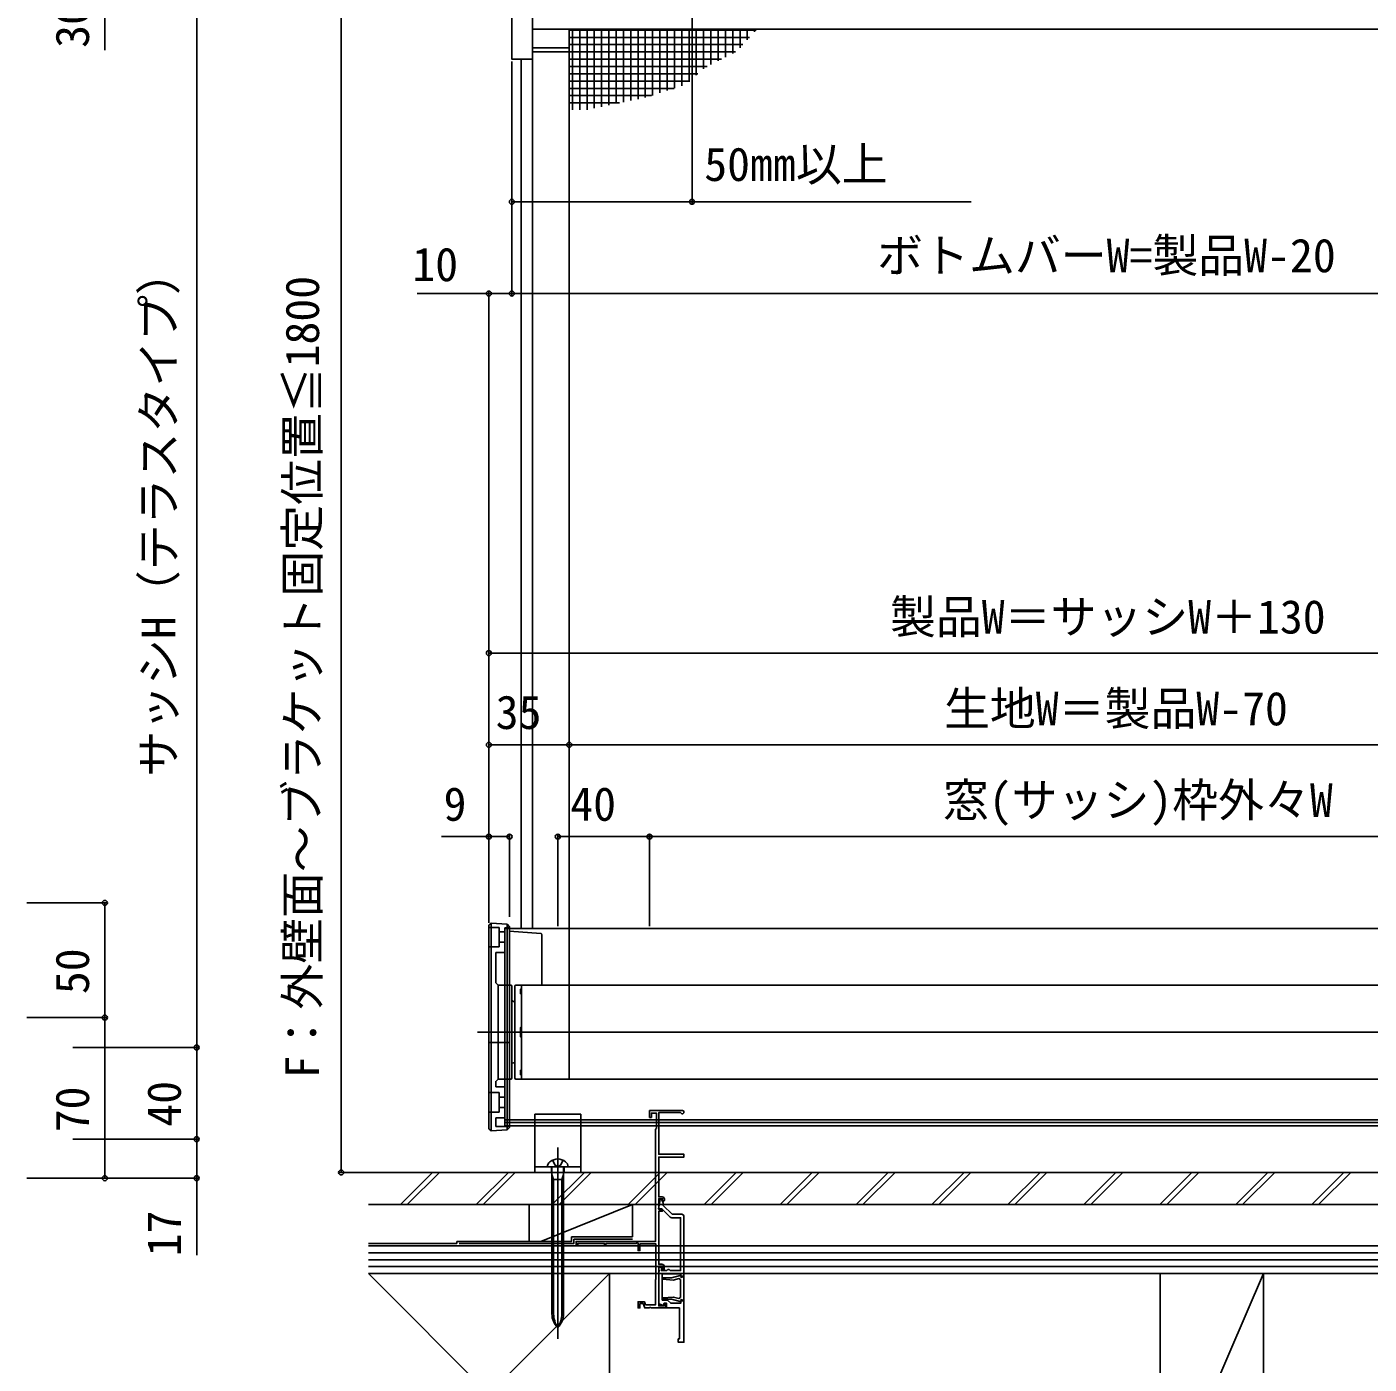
# Model space of a CAD drawing. Units: millimetres, scale not verified. Extents: x -875 to 875, y -1318 to 1308.
# Drawn here: x -36 to 549, y 146 to 729 of the extents above; entities that cross this region are included whole.
import ezdxf
from ezdxf.enums import TextEntityAlignment as Align

# ---------------------------------------------------------------- set-up
doc = ezdxf.new("R2010")
doc.units = ezdxf.units.MM
doc.header["$LTSCALE"] = 8
for name, color, linetype in [('0-5_YKK_12', 2, 'Continuous'), ('0-6_YKK_13', 4, 'Continuous'), ('0-7_YKK_A1', 4, 'Continuous'), ('0-8_YKK_D', 6, 'Continuous'), ('0-A_YSS_K', 3, 'Continuous')]:
    doc.layers.add(name, color=color, linetype=linetype)
doc.styles.add('ＭＳ ゴシック', font='')
doc.styles.get('ＭＳ ゴシック').set_extended_font_data('MS Gothic')

msp = doc.modelspace()

# ---------------------------------------------------------------- linework, layer by layer
at = {"layer": '0-5_YKK_12'}
for p, q in [((184.472, 745.133), (184.472, 717.755)), ((184.472, 727.62), (776.472, 727.62)), ((184.472, 719.531), (200.472, 719.531)), ((179.472, 714.591), (179.472, 335.767)), ((184.472, 717.755), (200.472, 717.755)), ((184.472, 335.767), (184.472, 717.755)), ((172.472, 335.767), (172.472, 249.767)), ((788.472, 335.767), (172.472, 335.767)), ((179.721, 311.067), (179.721, 270.067)), ((781.222, 311.067), (179.721, 311.067)), ((160.472, 290.567), (800.472, 290.567)), ((781.222, 270.067), (179.721, 270.067)), ((788.472, 252.367), (172.472, 252.367)), ((788.472, 251.167), (172.472, 251.167)), ((788.472, 249.767), (172.472, 249.767)), ((195.472, 240.267), (195.472, 156.867))]:
    msp.add_line(p, q, dxfattribs=at)
at = {"layer": '0-6_YKK_13'}
for p, q in [((200.472, 270.067), (200.472, 727.62)), ((200.472, 727.283), (281.908, 727.283)), ((200.472, 727.282), (281.908, 727.282)), ((201.871, 727.62), (201.871, 692.457)), ((205.046, 727.62), (205.046, 692.457)), ((208.221, 727.62), (208.221, 692.559)), ((211.396, 727.62), (211.396, 693.224)), ((214.571, 727.62), (214.571, 693.889)), ((217.746, 727.62), (217.746, 694.555)), ((220.921, 727.62), (220.921, 695.22)), ((224.096, 727.62), (224.096, 695.886)), ((227.271, 727.62), (227.271, 696.551)), ((230.446, 727.62), (230.446, 697.217)), ((233.621, 727.62), (233.621, 697.882)), ((236.796, 727.62), (236.796, 698.841)), ((239.971, 727.62), (239.971, 699.872)), ((243.146, 727.62), (243.146, 700.903)), ((246.321, 727.62), (246.321, 701.935)), ((249.496, 727.62), (249.496, 702.966)), ((252.671, 727.62), (252.671, 704.742)), ((255.846, 727.62), (255.846, 707.582)), ((259.021, 727.62), (259.021, 710.421)), ((262.196, 727.62), (262.196, 712.235)), ((265.371, 727.62), (265.371, 713.869)), ((268.546, 727.62), (268.546, 715.504)), ((271.721, 727.62), (271.721, 717.139)), ((274.896, 727.62), (274.896, 719.535)), ((278.071, 727.62), (278.071, 723.043)), ((281.246, 727.62), (281.246, 726.551)), ((200.472, 724.108), (279.035, 724.108)), ((200.472, 720.933), (276.161, 720.933)), ((200.472, 717.758), (272.922, 717.758)), ((200.472, 714.583), (266.756, 714.583)), ((200.472, 711.408), (260.59, 711.408)), ((200.472, 708.233), (256.574, 708.233)), ((200.472, 705.058), (253.024, 705.058)), ((200.472, 701.883), (246.16, 701.883)), ((200.472, 698.708), (236.387, 698.708)), ((200.472, 695.533), (222.411, 695.533)), ((165.472, 337.123), (166.47, 338.006)), ((165.472, 248.411), (165.472, 337.123)), ((169.972, 336.217), (165.472, 336.217)), ((166.47, 338.006), (166.47, 247.528)), ((166.47, 338.006), (173.406, 337.581)), ((169.972, 336.217), (169.972, 327.717)), ((169.972, 334.217), (172.472, 334.217)), ((172.472, 336.067), (174.472, 336.067)), ((172.472, 336.067), (172.472, 325.217)), ((173.406, 247.952), (173.406, 337.581)), ((173.406, 337.581), (174.472, 336.516)), ((174.472, 336.516), (174.472, 249.017)), ((174.472, 333.617), (174.472, 336.067)), ((188.058, 333.541), (174.472, 334.494)), ((165.472, 327.717), (169.972, 327.717)), ((172.472, 329.717), (169.972, 329.717)), ((188.472, 311.067), (188.472, 333.111)), ((168.472, 325.217), (172.472, 325.217)), ((169.472, 270.067), (169.472, 311.067)), ((174.972, 311.067), (169.472, 311.067)), ((175.472, 310.567), (175.472, 270.567)), ((176.722, 270.567), (176.722, 310.567)), ((179.222, 307.235), (179.722, 307.235)), ((176.172, 303.967), (176.272, 303.967)), ((174.472, 249.467), (174.472, 288.344)), ((166.47, 286.067), (165.472, 286.067)), ((166.47, 286.067), (173.406, 286.067)), ((173.406, 286.067), (174.472, 286.067)), ((176.272, 277.167), (176.172, 277.167)), ((174.972, 270.067), (169.472, 270.067)), ((179.722, 270.067), (177.222, 270.067)), ((179.222, 271.898), (179.722, 271.898)), ((169.972, 264.217), (165.472, 264.217)), ((172.472, 266.717), (168.472, 266.717)), ((169.972, 264.217), (169.972, 255.717)), ((172.472, 266.717), (172.472, 253.217)), ((169.972, 262.217), (172.472, 262.217)), ((172.472, 257.717), (169.972, 257.717)), ((165.472, 255.717), (169.972, 255.717)), ((168.472, 253.217), (172.472, 253.217)), ((168.472, 253.217), (168.472, 249.467)), ((205.472, 254.867), (185.472, 254.867)), ((185.472, 249.367), (185.472, 254.867)), ((205.472, 252.367), (185.472, 252.367)), ((205.472, 249.367), (205.472, 254.867)), ((166.47, 247.528), (165.472, 248.411)), ((166.47, 247.528), (173.406, 247.952)), ((174.472, 249.467), (168.472, 249.467)), ((173.406, 247.952), (174.472, 249.017)), ((185.472, 231.867), (205.472, 231.867)), ((199.972, 231.867), (190.972, 231.867)), ((192.722, 229.367), (192.722, 231.867)), ((192.922, 231.567), (192.922, 167.723)), ((193.672, 226.267), (192.922, 228.467)), ((198.022, 228.467), (197.272, 226.267)), ((198.022, 231.567), (198.022, 167.723)), ((198.222, 229.367), (198.222, 231.867)), ((198.022, 226.267), (192.922, 226.267)), ((193.672, 226.267), (193.672, 167.723)), ((197.272, 226.267), (197.272, 167.723))]:
    msp.add_line(p, q, dxfattribs=at)
msp.add_lwpolyline([(184.472, 748.373), (184.472, 714.591), (175.472, 714.591), (175.472, 748.373)], close=True, dxfattribs=at)
for points in [[(188.058, 333.527), (188.22, 333.516), (188.348, 333.431), (188.438, 333.298), (188.472, 333.111)], [(168.472, 325.217), (168.472, 312.067), (169.472, 311.067), (169.472, 270.067), (168.472, 269.067), (168.472, 266.717)], [(177.222, 311.067), (179.722, 311.067), (179.722, 270.067)], [(179.722, 309.235), (179.222, 309.235), (179.222, 308.8)], [(179.722, 308.8), (179.222, 308.8), (179.222, 307.235)], [(179.722, 292.567), (179.222, 292.567), (179.222, 288.567), (179.722, 288.567)], [(179.722, 273.898), (179.222, 273.898), (179.222, 272.333)], [(179.722, 272.333), (179.222, 272.333), (179.222, 271.898)], [(185.472, 249.367), (185.472, 229.367), (205.472, 229.367), (205.472, 249.367)], [(193.122, 234.728), (194.327, 232.509), (195.472, 231.9)], [(197.822, 234.728), (196.617, 232.509), (195.472, 231.9)]]:
    msp.add_lwpolyline(points, dxfattribs=at)
for centre, radius, start, end in [((174.972, 310.567), 0.5, 0, 90), ((177.222, 310.567), 0.5, 90, 180), ((176.172, 304.667), 0.7, 180, 270), ((176.272, 302.967), 1, 63.25632, 90), ((176.172, 276.467), 0.7, 90, 180), ((176.272, 278.167), 1, 270, 296.74368), ((174.972, 270.567), 0.5, 270, 360), ((177.222, 270.567), 0.5, 180, 270), ((193.969, 231.738), 3, 128.76672, 177.54096), ((195.472, 229.867), 5.4, 51.23328, 128.76672), ((196.974, 231.738), 3, 2.45904, 51.23328), ((192.622, 231.567), 0.3, 0, 90), ((198.322, 231.567), 0.3, 90, 180), ((200.922, 167.723), 8, 180, 227.0586), ((204.099, 167.723), 10.427, 180, 214.17022), ((190.022, 167.723), 8, 312.9414, 0), ((186.845, 167.723), 10.427, 325.82978, 0)]:
    msp.add_arc(centre, radius, start, end, dxfattribs=at)
at = {"layer": '0-7_YKK_A1'}
msp.add_line((250.473, 184.165), (250.473, 210.165), dxfattribs=at)
for points in [[(249.773, 256.365), (235.473, 256.365), (235.473, 253.365), (236.273, 253.365), (236.273, 255.265), (238.473, 255.265), (238.473, 248.565), (238.273, 248.365), (238.073, 248.165)], [(240.973, 218.765), (239.473, 218.765), (239.473, 236.065), (250.473, 236.065), (250.473, 237.365), (239.473, 237.365), (239.473, 255.465), (248.907, 255.465), (249.167, 255.315)], [(238.073, 248.165), (238.073, 199.365), (203.473, 199.365), (203.473, 197.365), (204.173, 197.365), (204.173, 198.465), (215.773, 198.465), (215.773, 197.365), (216.473, 197.365), (216.473, 198.465), (229.573, 198.465), (230.173, 198.812), (230.473, 198.639), (230.473, 195.365), (231.273, 195.365), (231.273, 198.265), (238.273, 198.265), (238.273, 182.865), (238.073, 182.665), (238.073, 171.765), (233.715, 171.765), (233.241, 173.065), (230.473, 173.065), (230.473, 170.365), (231.273, 170.365), (231.273, 172.265), (232.681, 172.265), (233.373, 170.365), (235.315, 170.365), (235.498, 170.485), (236.048, 170.485), (236.231, 170.365), (242.573, 170.365), (242.573, 172.165), (241.873, 172.165), (241.873, 171.265), (239.473, 171.265), (239.473, 188.565), (241.073, 188.565), (241.073, 187.165)], [(249.473, 211.165), (245.373, 211.165), (241.473, 215.065), (241.473, 216.18), (240.673, 217.565), (239.973, 217.565), (239.973, 216.727), (239.415, 213.565), (240.851, 213.565), (244.459, 209.958)], [(240.873, 189.365), (239.473, 189.365), (239.473, 212.465), (240.973, 212.465), (240.973, 213.265), (239.473, 213.265), (239.473, 217.965), (241.173, 217.965), (241.173, 217.365), (241.673, 216.865), (241.973, 217.165), (241.973, 217.765)], [(245.166, 209.665), (248.973, 209.665), (248.973, 186.665), (244.473, 186.665), (243.973, 187.165), (243.473, 187.165), (242.973, 186.665), (240.673, 186.665), (240.673, 188.165), (239.473, 188.165), (239.473, 186.965), (239.803, 186.636), (239.473, 186.165), (239.473, 172.107), (241.509, 171.365), (241.873, 172.365), (242.873, 172.365), (242.873, 170.365), (248.473, 170.365), (248.473, 156.865), (247.973, 156.865), (247.973, 155.365), (250.473, 155.365), (250.473, 173.465), (249.073, 173.465), (249.073, 172.365), (244.673, 172.365), (243.273, 173.765), (240.973, 173.765), (240.973, 185.165), (249.073, 185.165), (249.073, 184.165), (250.473, 184.165)], [(241.073, 187.165), (241.873, 187.165), (241.873, 188.365)]]:
    msp.add_lwpolyline(points, dxfattribs=at)
msp.add_lwpolyline([(250.48, 173.666), (250.48, 183.966), (249.78, 183.966), (249.245, 183.657), (248.995, 183.846), (249.102, 184.265), (248.825, 184.538), (245.008, 183.516), (241.192, 183.516), (241.167, 182.942), (245.943, 182.524), (248.262, 183.145), (248.98, 182.73), (248.98, 174.901), (248.262, 174.486), (245.943, 175.107), (241.167, 174.689), (241.192, 174.116), (245.008, 174.116), (248.825, 173.093), (249.102, 173.366), (248.995, 173.785), (249.245, 173.974), (249.78, 173.666)], close=True, dxfattribs=at)
for centre, radius, start, end in [((249.773, 255.665), 0.7, 210, 89.99999), ((240.973, 217.765), 1, 0.00001, 89.99999), ((249.473, 210.165), 1, 0.00001, 89.99999), ((245.166, 210.665), 1, 225.00003, 270.00002), ((240.873, 188.365), 1, 0.00001, 89.99999)]:
    msp.add_arc(centre, radius, start, end, dxfattribs=at)
at = {"layer": '0-8_YKK_D'}
for p, q in [((38.131, 283.886), (38.131, 788.061)), ((101.08, 779.73), (101.08, 229.365)), ((253.972, 734.73), (253.972, 651.457)), ((175.472, 713.591), (175.472, 611.457)), ((175.472, 713.591), (175.472, 651.457)), ((175.472, 692.591), (175.472, 611.457)), ((165.472, 338.123), (165.472, 613.457)), ((175.472, 612.457), (785.472, 612.457)), ((165.472, 340.767), (165.472, 456.767)), ((165.472, 455.767), (795.472, 455.767)), ((165.472, 340.767), (165.472, 416.767)), ((200.472, 415.767), (165.472, 415.767)), ((200.472, 376.767), (200.472, 416.767)), ((200.472, 376.767), (200.472, 416.767)), ((760.472, 415.767), (200.472, 415.767)), ((165.472, 340.767), (165.472, 376.767)), ((174.472, 340.767), (174.472, 376.767)), ((195.472, 336.767), (195.472, 376.767)), ((195.472, 375.767), (235.473, 375.767)), ((235.473, 336.767), (235.473, 376.767)), ((235.473, 336.767), (235.473, 376.767)), ((235.473, 375.767), (725.473, 375.767)), ((-35.869, 346.887), (-0.869, 346.887)), ((-1.869, 346.887), (-1.869, 296.887)), ((165.472, 323.717), (165.472, 322.867)), ((-35.869, 296.887), (-0.869, 296.887)), ((-35.869, 296.887), (-0.869, 296.887)), ((-1.869, 296.887), (-1.869, 226.886)), ((-15.869, 283.886), (39.131, 283.886)), ((-15.869, 283.886), (39.131, 283.886)), ((38.131, 283.886), (38.131, 243.886)), ((-15.869, 243.886), (39.131, 243.886)), ((-15.869, 243.886), (39.131, 243.886)), ((134.472, 229.365), (100.08, 229.365)), ((-35.869, 226.886), (-0.869, 226.886)), ((-35.869, 226.886), (39.131, 226.886))]:
    msp.add_line(p, q, dxfattribs=at)
for points in [[(-1.869, 818.061), (-1.869, 788.061), (-1.869, 718.534)], [(175.472, 652.457), (253.972, 652.457), (375.659, 652.457)], [(175.472, 612.457), (165.472, 612.457), (134.172, 612.457)], [(174.472, 375.767), (165.472, 375.767), (144.808, 375.767)], [(38.131, 243.886), (38.131, 226.886), (38.131, 193.381)]]:
    msp.add_lwpolyline(points, dxfattribs=at)
for centre in [(175.472, 652.457), (253.972, 652.457), (165.472, 612.457), (175.472, 612.457), (175.472, 612.457), (165.472, 455.767), (165.472, 415.767), (200.472, 415.767), (200.472, 415.767), (165.472, 375.767), (174.472, 375.767), (195.472, 375.767), (235.473, 375.767), (235.473, 375.767), (-1.869, 346.887), (-1.869, 296.887), (-1.869, 296.887), (38.131, 283.886), (38.131, 283.886), (38.131, 243.886), (38.131, 243.886), (101.08, 229.365), (-1.869, 226.886), (38.131, 226.886)]:
    msp.add_circle(centre, 1.075, dxfattribs=at)
at = {"layer": '0-A_YSS_K'}
for p, q in [((112.972, 229.365), (365.473, 229.365)), ((126.878, 215.365), (140.878, 229.365)), ((129.878, 215.365), (143.878, 229.365)), ((159.97, 215.365), (173.97, 229.365)), ((162.97, 215.365), (176.97, 229.365)), ((193.063, 215.365), (207.063, 229.365)), ((196.063, 215.365), (210.063, 229.365)), ((226.155, 215.365), (240.155, 229.365)), ((229.155, 215.365), (243.155, 229.365)), ((259.248, 215.365), (273.248, 229.365)), ((262.248, 215.365), (276.248, 229.365)), ((292.341, 215.365), (306.341, 229.365)), ((295.341, 215.365), (309.341, 229.365)), ((325.433, 215.365), (339.433, 229.365)), ((328.433, 215.365), (342.433, 229.365)), ((358.526, 215.365), (372.526, 229.365)), ((361.526, 215.365), (375.526, 229.365)), ((847.974, 229.365), (365.473, 229.365)), ((391.618, 215.365), (405.618, 229.365)), ((394.618, 215.365), (408.618, 229.365)), ((424.711, 215.365), (438.711, 229.365)), ((427.711, 215.365), (441.711, 229.365)), ((457.804, 215.365), (471.804, 229.365)), ((460.804, 215.365), (474.804, 229.365)), ((490.896, 215.365), (504.896, 229.365)), ((493.896, 215.365), (507.896, 229.365)), ((523.989, 215.365), (537.989, 229.365)), ((526.989, 215.365), (540.989, 229.365)), ((365.473, 215.365), (112.972, 215.365)), ((183.073, 215.365), (183.073, 199.365)), ((188.072, 199.365), (228.073, 215.365)), ((365.473, 215.365), (847.974, 215.365)), ((151.472, 199.365), (151.472, 198.365)), ((201.472, 201.365), (228.073, 201.365)), ((202.472, 200.365), (228.073, 200.365)), ((151.472, 198.365), (112.972, 198.365)), ((112.972, 197.365), (365.473, 197.365)), ((365.473, 194.365), (112.972, 194.365)), ((183.073, 197.365), (228.073, 197.365)), ((847.974, 197.365), (365.473, 197.365)), ((365.473, 194.365), (847.974, 194.365)), ((365.473, 191.365), (112.972, 191.365)), ((365.473, 188.365), (112.972, 188.365)), ((365.473, 191.365), (847.974, 191.365)), ((365.473, 188.365), (847.974, 188.365)), ((217.972, 185.366), (112.972, 185.366)), ((112.972, 185.366), (217.973, 80.366)), ((112.972, 80.366), (217.973, 185.366)), ((365.473, 185.365), (115.473, 185.365)), ((217.972, 80.366), (217.972, 185.366)), ((365.473, 185.365), (845.473, 185.365)), ((457.973, 80.366), (502.973, 185.366))]:
    msp.add_line(p, q, dxfattribs=at)
for points in [[(228.073, 201.365), (228.073, 215.365), (183.073, 215.365)], [(201.472, 201.365), (201.472, 199.365), (151.472, 199.365)], [(202.472, 200.365), (202.472, 198.365), (152.472, 198.365)]]:
    msp.add_lwpolyline(points, dxfattribs=at)
msp.add_lwpolyline([(502.973, 185.366), (457.973, 185.366), (457.973, 80.366), (502.973, 80.366)], close=True, dxfattribs=at)

# ---------------------------------------------------------------- texts
at = {"layer": '0-8_YKK_D', "style": 'ＭＳ ゴシック'}
for s, p in [('30-A', (-4.369, 719.557)), ('サッシH（テラスタイプ）', (33.244, 401.882)), ('F：外壁面～ブラケット固定位置≦1800', (95.852, 270.4)), ('50', (-4.369, 307.114)), ('70', (-4.369, 246.886)), ('40', (35.631, 249.34)), ('17', (35.631, 192.813))]:
    msp.add_text(s, height=14.66, rotation=90, dxfattribs=at).set_placement(p, align=Align.BOTTOM_LEFT)
for s, p in [('50㎜以上', (259.295, 657.116)), ('ボトムバーW=製品W-20', (334.677, 617.352)), ('10', (132.103, 613.457)), ('製品W＝サッシW＋130', (340.244, 459.862)), ('生地W＝製品W-70', (363.767, 419.862)), ('35', (168.426, 418.267)), ('窓(サッシ)枠外々W', (363.314, 379.98)), ('9', (145.717, 378.267)), ('40', (200.927, 378.267))]:
    msp.add_text(s, height=14.66, dxfattribs=at).set_placement(p, align=Align.BOTTOM_LEFT)

doc.saveas('drawing.dxf')
